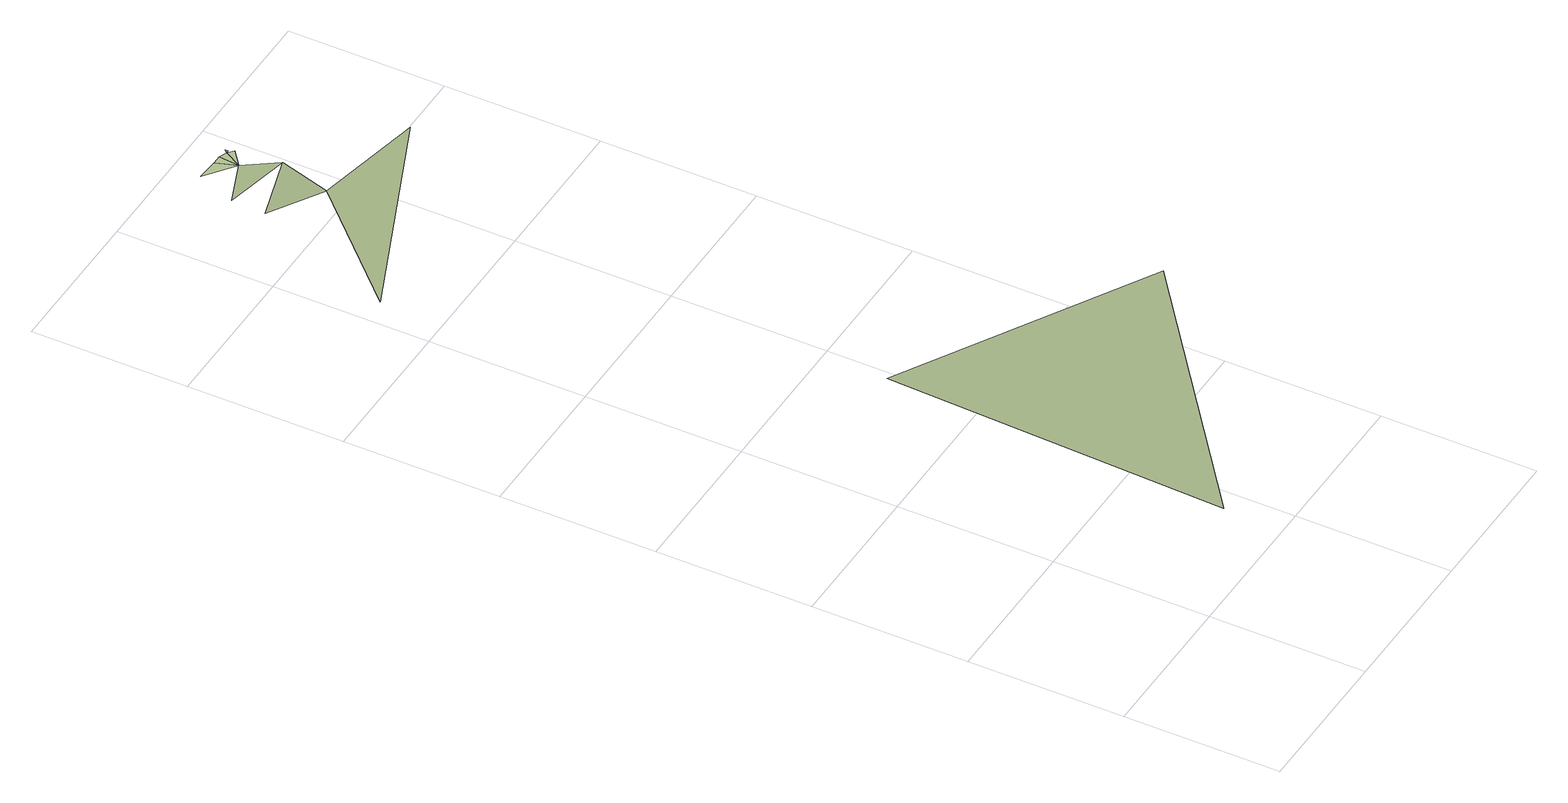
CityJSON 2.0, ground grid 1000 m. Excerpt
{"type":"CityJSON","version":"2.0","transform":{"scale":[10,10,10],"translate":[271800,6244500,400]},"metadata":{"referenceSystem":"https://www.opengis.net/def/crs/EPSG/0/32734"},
"CityObjects":{
"terrain1":{"type":"TINRelief","geometry":[{"type":"CompositeSurface","lod":"1","boundaries":[[[0,1,2]],[[3,4,5]],[[6,3,7]],[[8,7,9]],[[10,11,9]],[[12,10,9]],[[9,13,12]],[[9,14,13]],[[13,15,16]]]}]}
},
"vertices":[
[192,135,60],[56,237,40],[24,4,62],[83,611,7],[7,535,12],[155,597,6],[51,633,5],[97,647,3],[54,656,3],[84,668,2],[79,681,2],[65,682,2],[85,681,2],[90,679,2],[94,676,2],[92,679,2],[92,681,2]
]}
